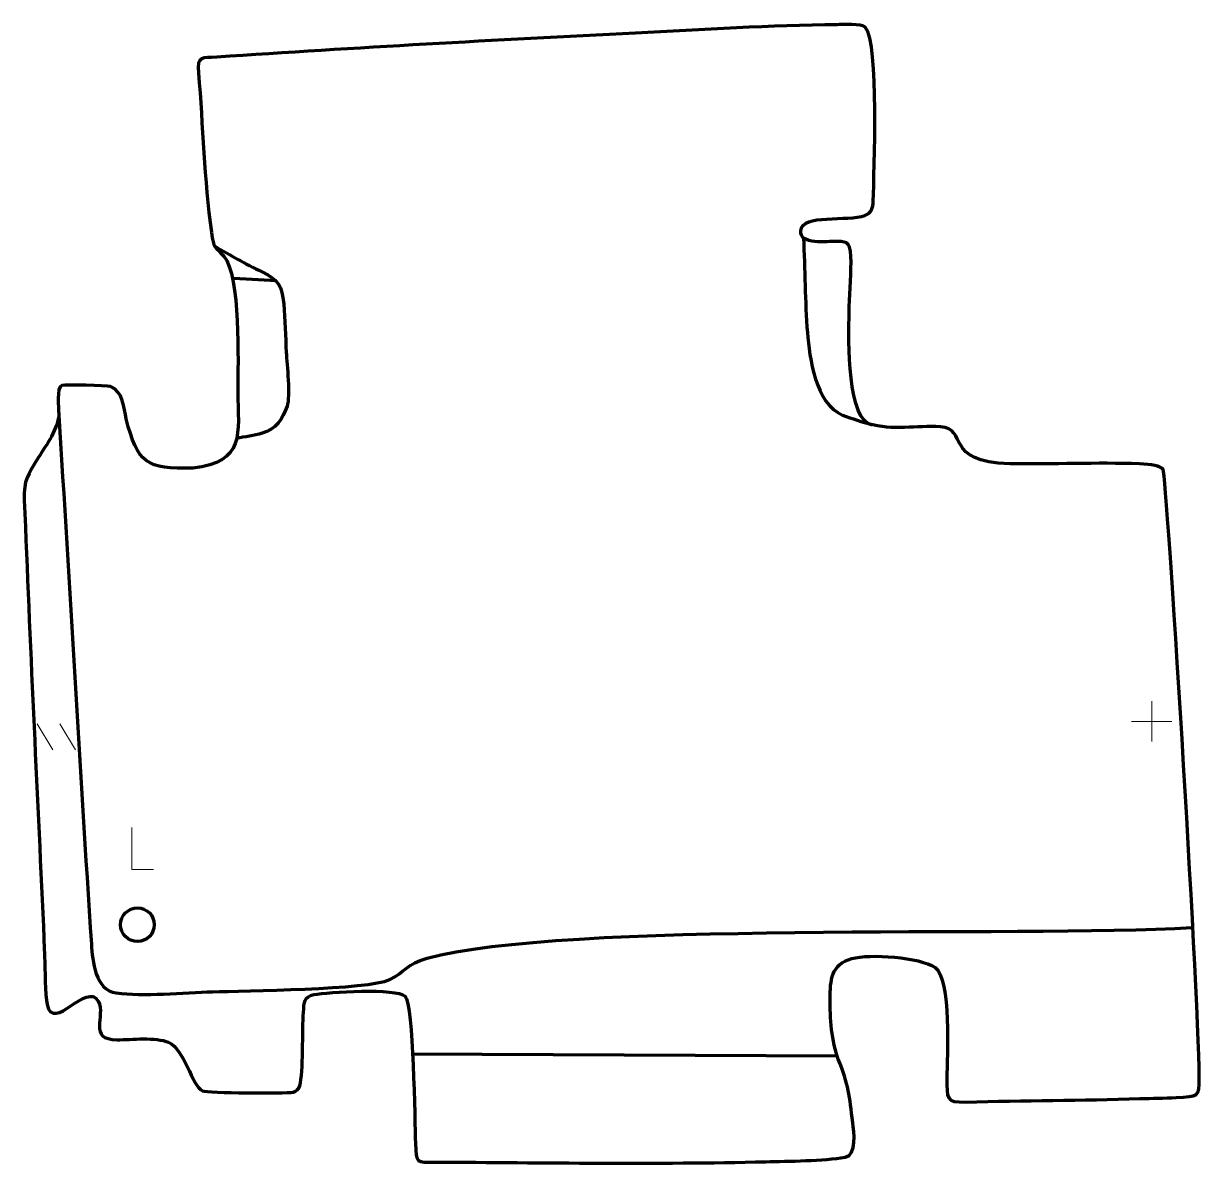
# Model space of a CAD drawing. Header units: millimetres. Extents: x -681 to 16, y 145 to 822.
import ezdxf

# ---------------------------------------------------------------- set-up
doc = ezdxf.new("R2010")
doc.units = ezdxf.units.MM
doc.header["$MEASUREMENT"] = 0
doc.layers.add('layer 2', color=7, linetype='Continuous')
doc.layers.add('layer 3', color=7, linetype='Continuous')

msp = doc.modelspace()

# ---------------------------------------------------------------- linework, layer by layer
at = {"layer": 'layer 2', "color": 142, "lineweight": 200}
msp.add_ellipse((-613.5871, 287.2999), major_axis=(0, 10), ratio=1, dxfattribs=at)
at = {"layer": 'layer 2', "color": 140, "lineweight": 158}
for points, knots in [([(-218.407, 694.7438), (-217.6577, 676.4894), (-217.5853, 656.7594), (-216.1422, 638.7329), (-216.1422, 638.7329), (-214.9261, 623.5416), (-211.3513, 596.2375), (-195.2497, 589.6864), (-195.2497, 589.6864), (-189.7438, 587.4463), (-183.5147, 585.7546), (-177.8145, 583.9312)], [0, 0, 0, 0, 0.25, 0.25, 0.25, 0.25, 0.5, 0.5, 0.5, 0.5, 1, 1, 1, 1]), ([(-567.8668, 690.1293), (-557.859, 684.0161), (-550.0781, 679.8312), (-539.6101, 674.6008), (-539.6101, 674.6008), (-529.6489, 669.6237), (-528.0283, 666.5976), (-526.8194, 655.5774), (-526.8194, 655.5774), (-525.9308, 646.2176), (-525.8223, 636.3112), (-525.3109, 626.8648), (-525.3109, 626.8648), (-524.8617, 619.3944), (-522.7832, 601.2182), (-524.8465, 594.9041), (-524.8465, 594.9041), (-527.296, 587.4082), (-531.7293, 580.9918), (-539.629, 578.9004), (-539.629, 578.9004), (-544.4248, 577.6308), (-549.819, 576.7784), (-554.7357, 575.7458)], [0, 0, 0, 0, 0.14285714, 0.14285714, 0.14285714, 0.14285714, 0.28571429, 0.28571429, 0.28571429, 0.28571429, 0.42857143, 0.42857143, 0.42857143, 0.42857143, 0.57142857, 0.57142857, 0.57142857, 0.57142857, 0.71428571, 0.71428571, 0.71428571, 0.71428571, 1, 1, 1, 1]), ([(-660.3576, 592.7524), (-653.8532, 487.1293), (-647.8436, 381.3339), (-640.9212, 275.7569), (-640.9212, 275.7569), (-640.2645, 265.7422), (-638.6998, 248.521), (-626.13, 246.8063), (-626.13, 246.8063), (-610.6711, 244.6974), (-585.7946, 247.0064), (-569.0408, 247.5478), (-569.0408, 247.5478), (-550.6207, 248.0967), (-476.3681, 248.7857), (-463.941, 254.7156), (-463.941, 254.7156), (-455.1866, 258.893), (-453.7926, 264.0897), (-441.7898, 267.3889), (-441.7898, 267.3889), (-360.7009, 289.6772), (-92.1984, 279.8518), (12.015, 285.5782)], [0, 0, 0, 0, 0.14285714, 0.14285714, 0.14285714, 0.14285714, 0.28571429, 0.28571429, 0.28571429, 0.28571429, 0.42857143, 0.42857143, 0.42857143, 0.42857143, 0.57142857, 0.57142857, 0.57142857, 0.57142857, 0.71428571, 0.71428571, 0.71428571, 0.71428571, 1, 1, 1, 1])]:
    msp.add_open_spline(points, degree=3, knots=knots, dxfattribs=at)
for points in [[(-556.3049, 670.8802), (-556.3049, 670.8802), (-531.1586, 669.434), (-531.1586, 669.434)], [(-451.1332, 210.6369), (-451.1332, 210.6369), (-198.5563, 209.589), (-198.5563, 209.589)]]:
    msp.add_open_spline(points, degree=3, dxfattribs=at)
at = {"layer": 'layer 3', "color": 242, "lineweight": 158}
msp.add_open_spline([(-625.614, 219.0312), (-643.4738, 219.2842), (-632.1604, 232.891), (-636.8157, 241.8861), (-636.8157, 241.8861), (-643.1777, 254.1786), (-663.7022, 222.9057), (-667.1949, 239.875), (-667.1949, 239.875), (-668.4604, 246.0238), (-668.383, 260.8983), (-668.6626, 268.1595), (-668.6626, 268.1595), (-668.8937, 274.1626), (-669.1243, 280.1636), (-669.3888, 286.1654), (-669.3888, 286.1654), (-673.2363, 370.5236), (-677.4258, 454.759), (-680.6835, 539.1535), (-680.6835, 539.1535), (-681.162, 551.5484), (-678.6693, 553.9325), (-672.4019, 564.2302), (-672.4019, 564.2302), (-668.0276, 571.3513), (-660.1658, 582.2934), (-660.2333, 590.717), (-660.2333, 590.717), (-660.3386, 593.7945), (-661.798, 606.1032), (-658.3712, 607.2731), (-658.3712, 607.2731), (-656.5617, 607.8909), (-632.1144, 607.314), (-629.4718, 606.609), (-629.4718, 606.609), (-622.1102, 603.708), (-621.6723, 594.1041), (-620.1975, 587.3926), (-620.1975, 587.3926), (-613.8181, 561.6286), (-608.0803, 557.1318), (-580.7938, 558.2577), (-580.7938, 558.2577), (-549.5103, 561.749), (-553.8022, 578.3516), (-554.0214, 603.8029), (-554.0214, 603.8029), (-554.1183, 620.8539), (-552.0972, 672.0953), (-562.403, 683.9841), (-562.403, 683.9841), (-567.9912, 690.4307), (-568.2212, 687.9933), (-569.734, 698.1219), (-569.734, 698.1219), (-574.1141, 729.3928), (-574.6907, 761.2977), (-577.3414, 792.7706), (-577.3414, 792.7706), (-578.2174, 803.1726), (-575.3938, 801.4098), (-566.5673, 802.0127), (-566.5673, 802.0127), (-484.0095, 807.6526), (-400.7789, 812.1238), (-318.1336, 816.3211), (-318.1336, 816.3211), (-278.6597, 818.3426), (-237.8845, 820.9791), (-198.4699, 821.3021), (-198.4699, 821.3021), (-195.6376, 821.3253), (-183.7041, 822.0064), (-181.7701, 819.7944), (-181.7701, 819.7944), (-173.4077, 810.2297), (-176.6974, 733.927), (-177.0402, 716.881), (-177.0402, 716.881), (-177.1382, 712.0063), (-178.4053, 710.2), (-180.4646, 708.8988), (-180.4646, 708.8988), (-187.8524, 704.2312), (-216.2406, 708.931), (-219.4154, 701.1194), (-219.4154, 701.1194), (-223.731, 690.5024), (-205.8669, 692.718), (-200.4027, 692.6653), (-200.4027, 692.6653), (-193.6439, 692.6001), (-190.684, 693.3631), (-190.3134, 683.8524), (-190.3134, 683.8524), (-189.9737, 675.1351), (-191.0241, 663.2227), (-191.2633, 654.1845), (-191.2633, 654.1845), (-191.6341, 640.1733), (-193.3398, 592.4455), (-180.0244, 584.5045), (-180.0244, 584.5045), (-165.278, 580.3327), (-151.6511, 583.5422), (-137.2302, 582.7208), (-137.2302, 582.7208), (-120.2235, 581.752), (-135.898, 561.7103), (-96.0484, 560.7817), (-96.0484, 560.7817), (-70.4497, 560.3263), (-44.5046, 561.6643), (-19.0294, 560.7293), (-19.0294, 560.7293), (-11.9655, 560.4701), (-6.8136, 559.7729), (-5.1076, 557.3062), (-5.1076, 557.3062), (-3.0579, 554.3424), (15.5976, 254.7424), (16.3162, 196.3356), (16.3162, 196.3356), (16.4596, 184.6744), (15.6639, 185.5881), (2.6485, 184.8213), (2.6485, 184.8213), (-4.5052, 184.3998), (-11.6812, 184.3097), (-18.8437, 184.1004), (-18.8437, 184.1004), (-53.2779, 183.0252), (-87.6573, 182.9801), (-122.0395, 182.1088), (-122.0395, 182.1088), (-134.4054, 181.7734), (-133.1195, 184.229), (-133.3786, 196.3084), (-133.3786, 196.3084), (-133.2478, 208.6443), (-130.5877, 255.2198), (-140.4394, 261.9769), (-140.4394, 261.9769), (-149.327, 268.0728), (-179.1682, 270.2681), (-189.8309, 267.2034), (-189.8309, 267.2034), (-202.2942, 263.6212), (-202.5004, 254.4742), (-202.6794, 243.3001), (-202.6794, 243.3001), (-202.8507, 232.6041), (-201.6296, 217.6225), (-197.8238, 207.5821), (-197.8238, 207.5821), (-191.5543, 192.1609), (-191.2779, 186.0413), (-189.1814, 169.7233), (-189.1814, 169.7233), (-188.5538, 164.8383), (-186.5844, 150.6188), (-193.6947, 149.3941), (-193.6947, 149.3941), (-206.5994, 147.1712), (-227.5399, 146.9928), (-240.8225, 146.6732), (-240.8225, 146.6732), (-306.2237, 145.0996), (-372.0038, 146.1257), (-437.4405, 146.5011), (-437.4405, 146.5011), (-447.9571, 146.5585), (-448.1081, 145.0479), (-448.6671, 157.6907), (-448.6671, 157.6907), (-449.167, 169.8434), (-449.6724, 239.953), (-454.83, 244.9727), (-454.83, 244.9727), (-459.7725, 249.7829), (-500.7983, 247.435), (-508.8845, 245.8676), (-508.8845, 245.8676), (-514.9654, 244.3266), (-514.612, 241.5068), (-515.1287, 235.2726), (-515.1287, 235.2726), (-515.8898, 225.0975), (-514.9651, 199.4097), (-517.3232, 191.783), (-517.3232, 191.783), (-517.9528, 189.7467), (-519.3631, 188.6206), (-521.1053, 187.9946), (-521.1053, 187.9946), (-526.2478, 187.0731), (-571.9409, 187.4316), (-575.0436, 188.784), (-575.0436, 188.784), (-581.1465, 191.444), (-585.9654, 213.7754), (-595.0964, 217.5502), (-595.0964, 217.5502), (-602.9243, 220.7863), (-616.9342, 219.096), (-625.614, 219.0312)], degree=3, knots=[0, 0, 0, 0, 0.01886792, 0.01886792, 0.01886792, 0.01886792, 0.03773585, 0.03773585, 0.03773585, 0.03773585, 0.05660377, 0.05660377, 0.05660377, 0.05660377, 0.0754717, 0.0754717, 0.0754717, 0.0754717, 0.09433962, 0.09433962, 0.09433962, 0.09433962, 0.11320755, 0.11320755, 0.11320755, 0.11320755, 0.13207547, 0.13207547, 0.13207547, 0.13207547, 0.1509434, 0.1509434, 0.1509434, 0.1509434, 0.16981132, 0.16981132, 0.16981132, 0.16981132, 0.18867925, 0.18867925, 0.18867925, 0.18867925, 0.20754717, 0.20754717, 0.20754717, 0.20754717, 0.22641509, 0.22641509, 0.22641509, 0.22641509, 0.24528302, 0.24528302, 0.24528302, 0.24528302, 0.26415094, 0.26415094, 0.26415094, 0.26415094, 0.28301887, 0.28301887, 0.28301887, 0.28301887, 0.30188679, 0.30188679, 0.30188679, 0.30188679, 0.32075472, 0.32075472, 0.32075472, 0.32075472, 0.33962264, 0.33962264, 0.33962264, 0.33962264, 0.35849057, 0.35849057, 0.35849057, 0.35849057, 0.37735849, 0.37735849, 0.37735849, 0.37735849, 0.39622642, 0.39622642, 0.39622642, 0.39622642, 0.41509434, 0.41509434, 0.41509434, 0.41509434, 0.43396226, 0.43396226, 0.43396226, 0.43396226, 0.45283019, 0.45283019, 0.45283019, 0.45283019, 0.47169811, 0.47169811, 0.47169811, 0.47169811, 0.49056604, 0.49056604, 0.49056604, 0.49056604, 0.50943396, 0.50943396, 0.50943396, 0.50943396, 0.52830189, 0.52830189, 0.52830189, 0.52830189, 0.54716981, 0.54716981, 0.54716981, 0.54716981, 0.56603774, 0.56603774, 0.56603774, 0.56603774, 0.58490566, 0.58490566, 0.58490566, 0.58490566, 0.60377358, 0.60377358, 0.60377358, 0.60377358, 0.62264151, 0.62264151, 0.62264151, 0.62264151, 0.64150943, 0.64150943, 0.64150943, 0.64150943, 0.66037736, 0.66037736, 0.66037736, 0.66037736, 0.67924528, 0.67924528, 0.67924528, 0.67924528, 0.69811321, 0.69811321, 0.69811321, 0.69811321, 0.71698113, 0.71698113, 0.71698113, 0.71698113, 0.73584906, 0.73584906, 0.73584906, 0.73584906, 0.75471698, 0.75471698, 0.75471698, 0.75471698, 0.77358491, 0.77358491, 0.77358491, 0.77358491, 0.79245283, 0.79245283, 0.79245283, 0.79245283, 0.81132075, 0.81132075, 0.81132075, 0.81132075, 0.83018868, 0.83018868, 0.83018868, 0.83018868, 0.8490566, 0.8490566, 0.8490566, 0.8490566, 0.86792453, 0.86792453, 0.86792453, 0.86792453, 0.88679245, 0.88679245, 0.88679245, 0.88679245, 0.90566038, 0.90566038, 0.90566038, 0.90566038, 0.9245283, 0.9245283, 0.9245283, 0.9245283, 0.94339623, 0.94339623, 0.94339623, 0.94339623, 0.96226415, 0.96226415, 0.96226415, 0.96226415, 1, 1, 1, 1], dxfattribs=at)
at = {"layer": 'layer 3', "color": 250, "lineweight": 9}
for points in [[(-11.8632, 419.9405), (-11.8632, 419.9405), (-11.8632, 395.9626), (-11.8632, 395.9626)], [(-673.154, 406.582), (-673.154, 406.582), (-663.7657, 390.9825), (-663.7657, 390.9825)], [(-659.6915, 406.582), (-659.6915, 406.582), (-650.3032, 390.9825), (-650.3032, 390.9825)], [(-23.8521, 407.9515), (-23.8521, 407.9515), (0.1258, 407.9515), (0.1258, 407.9515)]]:
    msp.add_open_spline(points, degree=3, dxfattribs=at)
msp.add_open_spline([(-603.9982, 320.0498), (-603.9982, 320.0498), (-616.9473, 320.0498), (-616.9473, 320.0498), (-616.9473, 320.0498), (-616.9473, 320.0498), (-616.9473, 345.0034), (-616.9473, 345.0034)], degree=3, knots=[0, 0, 0, 0, 0.33333333, 0.33333333, 0.33333333, 0.33333333, 1, 1, 1, 1], dxfattribs=at)

doc.saveas('drawing.dxf')
